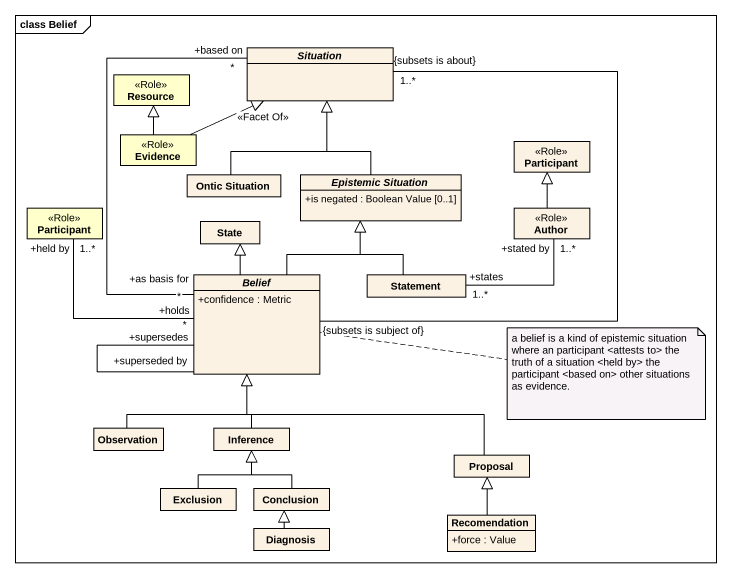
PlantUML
@startuml
mainframe class Belief
hide circle
hide empty members
skinparam classAttributeIconSize 0
abstract class Situation
class Resource <<Role>> #FFFFCC
class Evidence <<Role>> #FFFFCC
class "Participant" as Participant_ <<Role>>
class "Ontic Situation" as Ontic_Situation
abstract class "Epistemic Situation" as Epistemic_Situation {
  +is negated : Boolean Value [0..1]
}
class "Participant" as Participant__2 <<Role>> #FFFFCC
class "State" as State_
class Author <<Role>>
abstract class Belief {
  +confidence : Metric
}
class Statement
class Observation
class Inference
class Proposal
class Exclusion
class Conclusion
class Diagnosis
class Recomendation {
  +force : Value
}
Evidence -right-|> Situation : <<Facet Of>>
Evidence -up-|> Resource
Ontic_Situation -up-|> Situation
Epistemic_Situation -up-|> Situation
Author -up-|> Participant_
Author "+stated by\n1..*" -left- "+states\n1..*" Statement
Belief "*\n+as basis for" -up- "+based on\n*" Situation
Belief "{subsets is subject of}" -up- "1..*\n{subsets is about}" Situation
Belief -up-|> Epistemic_Situation
Belief "+holds\n*" -left- "+held by\n1..*" Participant__2
Belief -up-|> State_
Belief "+superseded by" -- "+supersedes" Belief
Statement -up-|> Epistemic_Situation
Observation -up-|> Belief
Inference -up-|> Belief
Proposal -up-|> Belief
Exclusion -up-|> Inference
Conclusion -up-|> Inference
Diagnosis -up-|> Conclusion
Recomendation -up-|> Proposal
note right of Belief : a belief is a kind of epistemic situation where an participant <attests to> the truth of a situation <held by> the participant <based on> other situations as evidence.
@enduml
